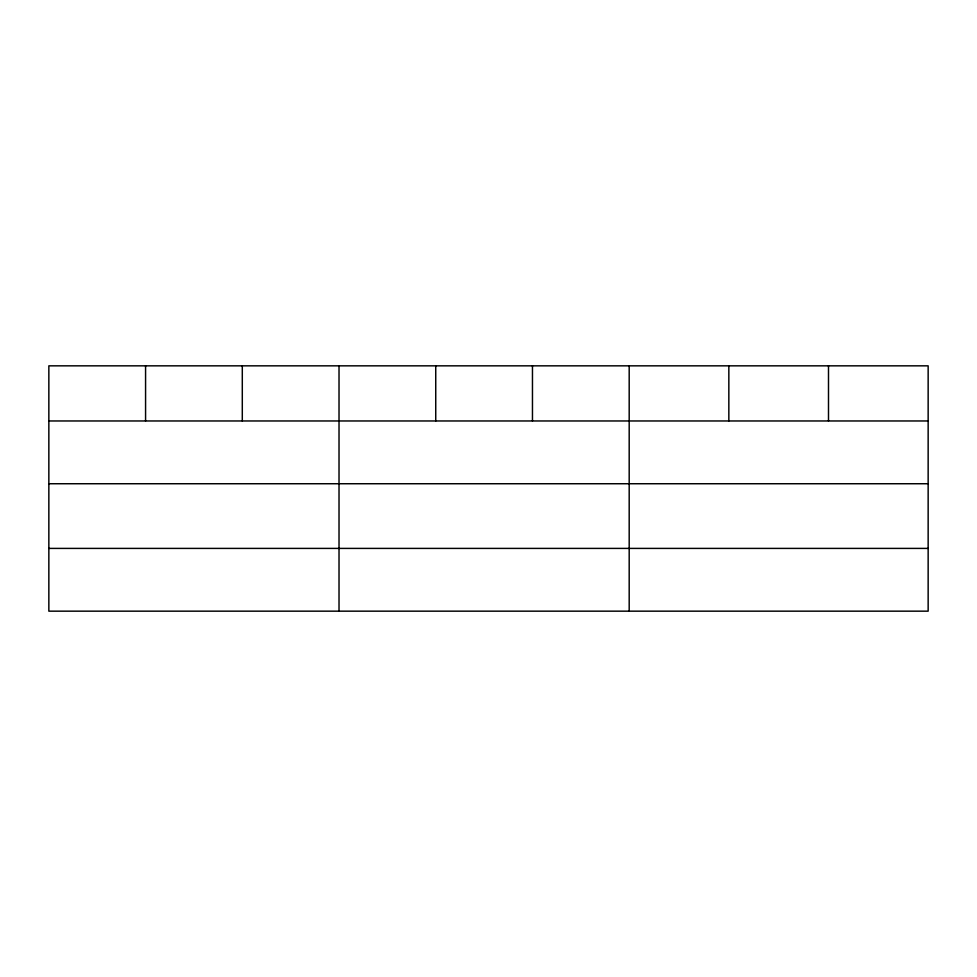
<?xml version="1.0" encoding="UTF-8"?>
<svg xmlns="http://www.w3.org/2000/svg" width="977" height="977" viewBox="0 0 977 977"><rect width="100%" height="100%" fill="white"/><g stroke="black" fill="none" stroke-linecap="round" stroke-linejoin="round"><path stroke-width="1.47" d="M928.15 483.737L928.15 365.838L48.85 365.838L48.85 611.162L928.15 611.162L928.15 483.737L48.85 483.737M48.85 420.965L928.15 420.965M48.85 548.402L928.15 548.402M828.496 365.838L828.496 420.965M728.842 365.838L728.842 420.965M629.188 365.838L629.188 611.162M532.465 365.838L532.465 420.965M435.742 365.838L435.742 420.965M339.019 365.838L339.019 611.162M242.296 365.838L242.296 420.965M145.573 365.838L145.573 420.965"/></g></svg>
